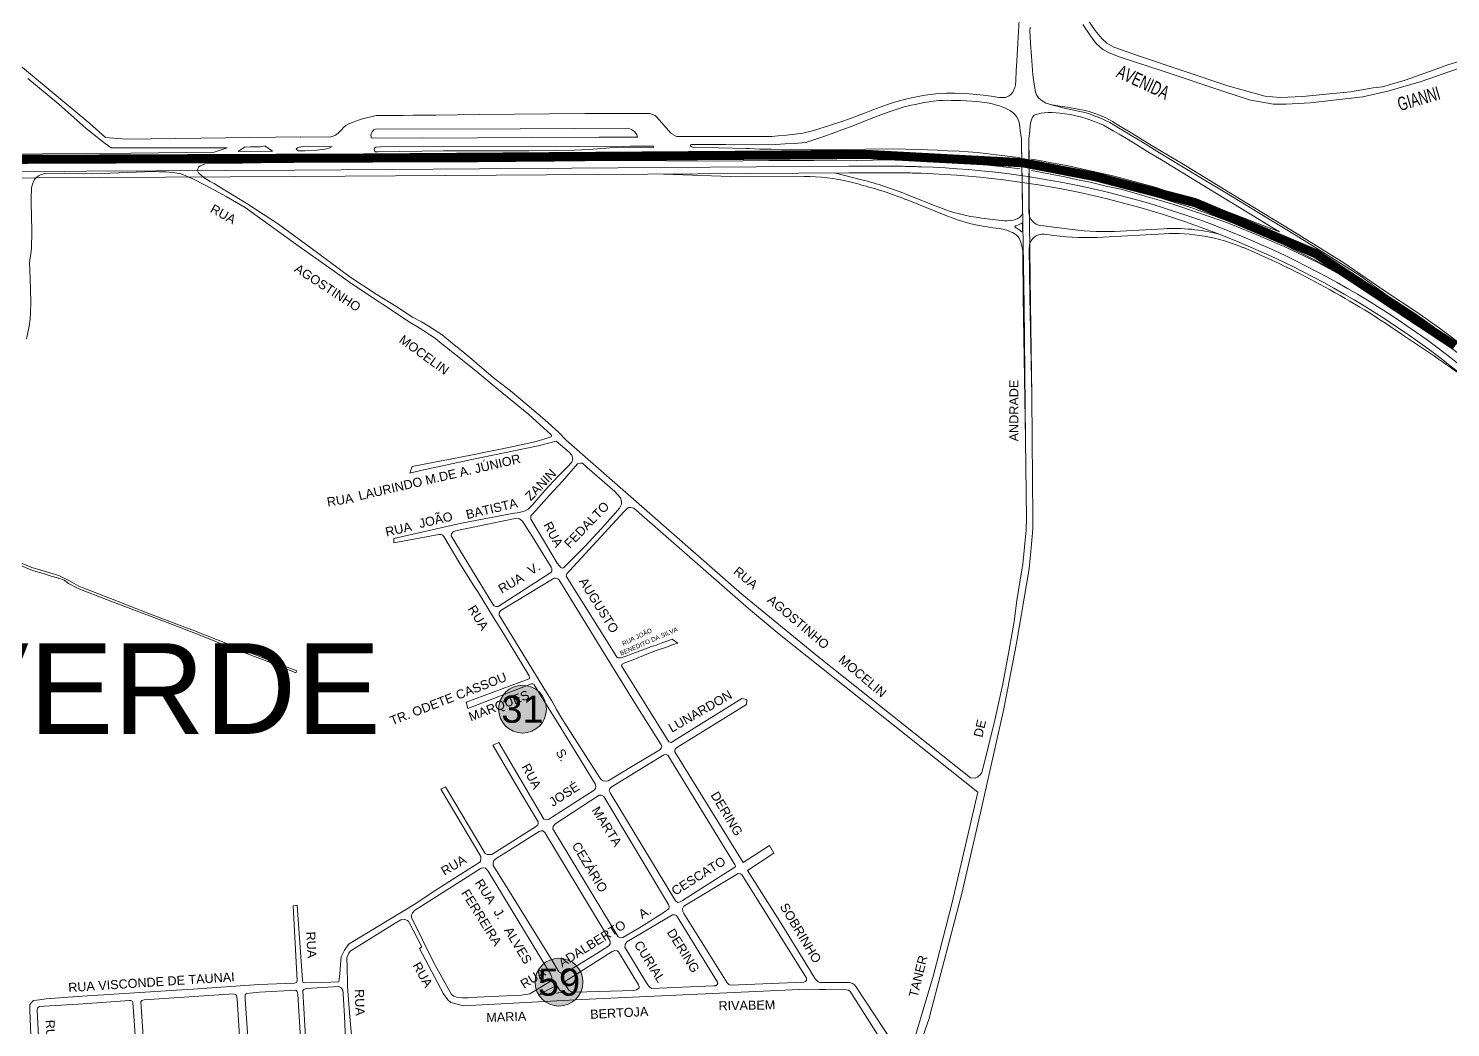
# Model space of a CAD drawing. Header units: millimetres. Extents: x 617885 to 663705, y 7172943 to 7234736.
# Drawn here: x 647845 to 649414, y 7185151 to 7186253 of the extents above; entities that cross this region are included whole.
import ezdxf
from ezdxf.enums import TextEntityAlignment as Align

# ---------------------------------------------------------------- set-up
doc = ezdxf.new("R2010")
doc.units = ezdxf.units.MM
doc.linetypes.add('CONTINUO', pattern=[0])
for name, color, linetype in [('BAIRROS', 12, 'Continuous'), ('Equipamentos Públicos', 171, 'Continuous'), ('Escolas Municipais', 21, 'Continuous')]:
    doc.layers.add(name, color=color, linetype=linetype)
doc.layers.add('TOP_VIAS 10.000', color=7, linetype='Continuous', lineweight=9)
doc.layers.add('VIAS', color=7, linetype='Continuous', lineweight=5)
doc.styles.add('LDUP', font='LDUP.SHX')
doc.styles.get("Standard").update_dxf_attribs({"font": 'arial.ttf'})

msp = doc.modelspace()

# ---------------------------------------------------------------- hatches: boundary and pattern name
at = {"layer": 'Equipamentos Públicos', "true_color": 0xb3b3ff}
h = msp.add_hatch(color=151, dxfattribs=at)
edge = h.paths.add_edge_path()
edge.add_arc((648430.6, 7185201.3), 26.4, 0, 360)
at = {"layer": 'Escolas Municipais'}
h = msp.add_hatch(color=21, dxfattribs=at)
edge = h.paths.add_edge_path()
edge.add_arc((648390.4, 7185502.4), 26.4, 0, 360)

# ---------------------------------------------------------------- linework, layer by layer
at = {"layer": 'BAIRROS', "lineweight": 40, "ltscale": 0.3, "const_width": 10}
for points in [[(646501, 7186020), (646573.1, 7186042.5), (646615.4, 7186054.5), (646711, 7186077), (646760.2, 7186084.8), (646838.1, 7186094.4), (646926.3, 7186101.7), (646998.5, 7186104), (647127.3, 7186104), (647495.6, 7186107.6), (648213.2, 7186110.3), (648770.6, 7186114.3), (648942.2, 7186105.1), (649021.9, 7186089.8), (649132.2, 7186061.2), (649265, 7186005.1), (649419.3, 7185903)], [(649419.3, 7185903), (649265, 7186005.1), (649132.2, 7186061.2), (649021.9, 7186089.8), (648942.2, 7186105.1), (648770.6, 7186114.3), (648213.2, 7186110.3), (647495.6, 7186107.6)]]:
    msp.add_lwpolyline(points, dxfattribs=at)
at = {"layer": 'Equipamentos Públicos', "color": 7, "lineweight": 5}
msp.add_circle((648430.6, 7185201.3), 26.4, dxfattribs=at)
at = {"layer": 'Escolas Municipais', "color": 7, "lineweight": 5}
msp.add_circle((648390.4, 7185502.4), 26.4, dxfattribs=at)
at = {"layer": 'VIAS', "color": 253}
for p, q in [((648764.4, 7186086.3), (648734.6, 7186093.9)), ((648763.1, 7186081), (648751.4, 7186083.9)), ((648941.6, 7186078), (648941.9, 7186050.2)), ((648948.8, 7186078.1), (648949.1, 7186050.6)), ((648813, 7186064.8), (648859.2, 7186046.3)), ((648815, 7186069.9), (648848.5, 7186056.5)), ((648896.9, 7186044), (648918.4, 7186041.3)), ((648962.3, 7186035.8), (648996.7, 7186031.5)), ((649050.1, 7186029.6), (649097.8, 7186032.3)), ((648966.4, 7186026.2), (648976.4, 7186025)), ((649031, 7186023.1), (649098.1, 7186026.8))]:
    msp.add_line(p, q, dxfattribs=at)
at = {"layer": 'VIAS', "color": 253, "flags": 128}
for points in [[(648990, 7186299.4), (648992.4, 7186294.8), (649022.2, 7186251.1)], [(648950.4, 7186254.7), (648950.2, 7186250.1), (648950.3, 7186244.5), (648950.8, 7186236.5), (648951.9, 7186222.6), (648953.5, 7186202.2), (648955.1, 7186189.3), (648956.3, 7186183.2), (648957.4, 7186180.2), (648958.7, 7186178.3), (648960.1, 7186176.4), (648961.7, 7186174.7), (648963.7, 7186173.3), (648965.6, 7186172.3), (648967.8, 7186171), (648969.6, 7186170.3), (648972.6, 7186169.4), (648975.5, 7186168.6), (648978.5, 7186167.8), (648981.3, 7186167.1), (648986.6, 7186165.5), (648996.6, 7186163.5), (649006.9, 7186161.2), (649012.3, 7186160), (649015.8, 7186159), (649019.9, 7186157.4), (649024.3, 7186155.8), (649029.3, 7186153.8), (649033.7, 7186151.8), (649038.2, 7186149.5), (649042, 7186147.3), (649047.9, 7186143.8), (649054.2, 7186139.9), (649062, 7186135.3), (649074.4, 7186127.8), (649093, 7186116), (649117.5, 7186101.3), (649136.8, 7186089.7), (649166.9, 7186071.7), (649202, 7186050.4), (649243.9, 7186024.7), (649279.3, 7186002.9), (649312.9, 7185981.4), (649344.4, 7185958.8), (649374.7, 7185938.9), (649399, 7185921.7), (649429.9, 7185898.7)], [(649430.5, 7186211.6), (649381.7, 7186194.7), (649345, 7186184.2), (649317.5, 7186177.7), (649259.5, 7186171.2), (649232.9, 7186169.7), (649219, 7186169.7), (649202.2, 7186172.5), (649193.7, 7186174.2), (649164.2, 7186183.7), (649095.9, 7186206.5), (649049.6, 7186221.5), (649037.5, 7186226.3), (649030.5, 7186230.1), (649023.3, 7186236.6), (649016.9, 7186245.1), (649008.4, 7186257.7)], [(649022.2, 7186251.1), (649029.6, 7186242.2)], [(649029.6, 7186242.2), (649035.2, 7186237.1)], [(649035.2, 7186237.1), (649042.7, 7186232.6)], [(649042.7, 7186232.6), (649071, 7186222.6)], [(649071, 7186222.6), (649168.4, 7186190), (649209.3, 7186178.7), (649226.3, 7186177.2)], [(649412.2, 7186213.5), (649431.7, 7186219.5)], [(649364, 7186196.2), (649391.1, 7186205.7)], [(649391.1, 7186205.7), (649412.2, 7186213.5)], [(649303.8, 7186183.5), (649328.8, 7186187.7)], [(649328.8, 7186187.7), (649339.2, 7186189)], [(649339.2, 7186189), (649364, 7186196.2)], [(649226.3, 7186177.2), (649251.3, 7186178.2), (649280.7, 7186181.2), (649303.8, 7186183.5)], [(649431.4, 7185900.7), (649400.6, 7185923.7), (649376.1, 7185941), (649345.8, 7185960.9), (649296.5, 7185994.6), (649239.2, 7186030.2), (649187.8, 7186061.6), (649117.4, 7186104.8), (649087, 7186122.6), (649063.6, 7186137.1), (649048.2, 7186146.1), (649041.4, 7186150.5), (649033.8, 7186154.5), (649028.8, 7186156.9), (649024.1, 7186158.7), (649019.6, 7186160.2), (649014.3, 7186161.9), (649009.3, 7186163), (649005.3, 7186164), (648999.7, 7186165), (648991.7, 7186166.5), (648983.1, 7186167.7), (648972.6, 7186169.4)], [(648949.1, 7186127.8), (648949.2, 7186109.7), (648948.8, 7186078.1)], [(648200, 7186114), (648086.1, 7186113.1), (647932, 7186112.3), (647772.9, 7186111.4)], [(648200, 7186108.1), (648086.2, 7186107.2), (647932.1, 7186106.4), (647773, 7186105.5)], [(649425.4, 7185892.9), (649394.8, 7185915.8), (649370.6, 7185932.9), (649340.4, 7185952.7), (649304.9, 7185975.8), (649280.1, 7185989.3), (649262.7, 7185998.7), (649231.5, 7186014.3), (649205, 7186026), (649181.3, 7186035.9), (649153.2, 7186046.7), (649127.8, 7186055.9), (649104.1, 7186063.2), (649084.3, 7186069.2), (649061.1, 7186075.7), (649037.7, 7186081.8), (649012.8, 7186087.2), (648988.4, 7186092.4), (648968.2, 7186096.4), (648951.9, 7186099.2)], [(649347.8, 7185947.8), (649300.9, 7185977.2), (649267.7, 7185995.2), (649230.5, 7186012.7), (649199.6, 7186026), (649168, 7186038.8), (649138.4, 7186049.3), (649108.8, 7186059), (649090.1, 7186064.4), (649077.4, 7186068.3), (649062.3, 7186072.7), (649050.3, 7186075.9), (649034.3, 7186079.4), (649016.6, 7186083.8), (649003.2, 7186086.4), (648988.7, 7186089.6), (648974.8, 7186092.3), (648961.4, 7186094.7), (648952, 7186096.5)], [(648949.5, 7186011.2), (648950.1, 7185957.3), (648952.3, 7185848.7)]]:
    msp.add_lwpolyline(points, dxfattribs=at)
at = {"layer": 'VIAS', "color": 253}
for points in [[(648938.4, 7186262.7), (648937.7, 7186249.5), (648936.6, 7186230.4), (648935.6, 7186216.7), (648935, 7186207)], [(647913.1, 7186148.3), (647838.7, 7186210), (647824.2, 7186220)], [(648935, 7186207), (648934.6, 7186195.7), (648934.1, 7186191.2)], [(648934.1, 7186191.2), (648933.4, 7186188), (648932.6, 7186185.4), (648931.2, 7186182.9), (648929.3, 7186180.7), (648927.2, 7186178.8)], [(648703, 7186127.6), (648711.6, 7186130.3), (648721.7, 7186133.7), (648732.1, 7186137.2), (648742.8, 7186141.3), (648753.9, 7186145.6), (648767.8, 7186151), (648778, 7186155.1), (648787.7, 7186158.8), (648797, 7186162.1), (648804.9, 7186164.7), (648811.3, 7186166.7), (648817.7, 7186168.1), (648825.3, 7186169.8), (648833.6, 7186171.4), (648838.9, 7186172.4), (648843.7, 7186172.9), (648849.8, 7186173.7), (648854.2, 7186173.8), (648858.7, 7186174), (648863.5, 7186173.9), (648868.9, 7186173.7), (648873.9, 7186173.6), (648879.8, 7186173.5), (648885.6, 7186173.2)], [(648840.7, 7186180.4), (648834.1, 7186179.7), (648824.9, 7186177.9), (648815.9, 7186175.8), (648807.9, 7186173.9), (648800.9, 7186172), (648793.2, 7186169.5), (648784.8, 7186166.5)], [(648849.1, 7186181.4), (648840.7, 7186180.4)], [(648858, 7186181.8), (648849.1, 7186181.4)], [(648875.8, 7186181.6), (648867.2, 7186181.8), (648858, 7186181.8)], [(648907.3, 7186178.5), (648899.1, 7186179.6), (648891.3, 7186180.5), (648883.3, 7186181.2), (648875.8, 7186181.6)], [(648885.6, 7186173.2), (648891.7, 7186172.7), (648897.1, 7186172), (648903.1, 7186171.2), (648907.1, 7186170.3), (648909.9, 7186169.6), (648913.2, 7186168.8), (648916.7, 7186167.8), (648920.2, 7186166.5), (648923.4, 7186165.2), (648926.4, 7186163.6), (648928.8, 7186162.3), (648931.4, 7186160.5), (648933.7, 7186158.5), (648935.5, 7186156.2), (648936.8, 7186153.6), (648938.2, 7186149.4), (648938.9, 7186144.9), (648939.5, 7186140.2)], [(648924.8, 7186177.7), (648923.1, 7186177.1), (648920.1, 7186176.9), (648916.4, 7186177), (648907.3, 7186178.5)], [(648927.2, 7186178.8), (648924.8, 7186177.7)], [(648228.9, 7186157.4), (648212.3, 7186153.2), (648198.9, 7186148), (648195.4, 7186146.1)], [(648294.8, 7186157.5), (648269.9, 7186157.6), (648258.6, 7186157.4), (648228.9, 7186157.4)], [(648342.7, 7186158.4), (648294.8, 7186157.5)], [(648459.2, 7186159.6), (648342.7, 7186158.4)], [(648530.7, 7186159.5), (648459.2, 7186159.6)], [(648536.9, 7186157.2), (648530.7, 7186159.5)], [(648538.2, 7186155.8), (648536.9, 7186157.2)], [(648554.1, 7186137.6), (648546.5, 7186146.1), (648538.2, 7186155.8)], [(648767.8, 7186159.8), (648757.1, 7186155.8), (648744.8, 7186151.5), (648729.1, 7186146.1)], [(648777, 7186163.6), (648767.8, 7186159.8)], [(648784.8, 7186166.5), (648777, 7186163.6)], [(647953.1, 7186131.1), (647930.2, 7186132.8), (647913.1, 7186148.3)], [(648190.7, 7186141.3), (648186.8, 7186137.7), (648184.1, 7186135.7), (648181.3, 7186134.3), (648178.8, 7186133.7), (648145.8, 7186133.2), (648145.6, 7186133.3), (648145.6, 7186133.6)], [(648195.4, 7186146.1), (648193.3, 7186144.3), (648190.7, 7186141.3)], [(648517.4, 7186133.3), (648516.5, 7186136), (648513.8, 7186139.4), (648510.6, 7186141.9), (648507, 7186143.3), (648387.6, 7186142.6), (648228.3, 7186142), (648226.5, 7186141.7), (648225.8, 7186141.1), (648224.4, 7186139.2), (648223.5, 7186137.1), (648223.2, 7186135.2), (648223.3, 7186133.9), (648223.4, 7186132.6), (648279.7, 7186132.1), (648401.9, 7186133.1), (648475.1, 7186133.4), (648517.4, 7186133.3)], [(648710.4, 7186140.2), (648699.8, 7186137.8)], [(648729.1, 7186146.1), (648710.4, 7186140.2)], [(648939.5, 7186140.2), (648940.7, 7186131.8), (648940.7, 7186127.3), (648943.7, 7185947.7), (648945.3, 7185800), (648946, 7185740.6), (648946.4, 7185713.6), (648945.9, 7185700), (648944.6, 7185685.2), (648943.3, 7185673.3), (648942.2, 7185662.6), (648935.9, 7185622.3), (648932.7, 7185599.2), (648927.3, 7185567.8)], [(648145.6, 7186133.6), (647953.1, 7186131.1)], [(648560.3, 7186134.2), (648555, 7186137), (648554.1, 7186137.6)], [(648561.8, 7186134), (648560.3, 7186134.2)], [(648656.2, 7186134), (648607.5, 7186133.9), (648563.1, 7186133.9), (648561.8, 7186134)], [(648938.9, 7186110.9), (648931.5, 7186111.7), (648922.6, 7186112.8), (648912.9, 7186113.8), (648904.4, 7186114.9), (648892.3, 7186116.4), (648882, 7186117), (648872, 7186117.8), (648859.3, 7186118.3), (648847.8, 7186118.9), (648837.2, 7186119.4), (648826.6, 7186119.6), (648813.3, 7186120.2), (648792.1, 7186120.3), (648769.1, 7186120), (648746.1, 7186119.9), (648728, 7186119.4), (648708.7, 7186119.4), (648685.7, 7186119.8), (648665.1, 7186120.2), (648652, 7186120.1), (648640.6, 7186120.7), (648637, 7186121), (648606.5, 7186121.7), (648578.9, 7186122.1), (648576.4, 7186123.2), (648575.6, 7186123.8), (648575.6, 7186124.7), (648576.9, 7186125.2), (648614.2, 7186125.1), (648650, 7186124.8), (648669.4, 7186125.4), (648680.1, 7186125.8), (648690.3, 7186126.2), (648703, 7186127.6)], [(648665.3, 7186134.1), (648661.3, 7186134), (648656.2, 7186134)], [(648672.4, 7186134.8), (648665.3, 7186134.1)], [(648699.8, 7186137.8), (648690.8, 7186136.6), (648681.7, 7186135.5), (648672.4, 7186134.8)], [(648940.7, 7186127.3), (648941.6, 7186078)], [(648039.8, 7186088.1), (648036.1, 7186091), (648033, 7186094.1), (648031.9, 7186096.1), (648032, 7186098.5), (648033.2, 7186100.5), (648034.6, 7186101.7), (648040.7, 7186103.9), (648122.4, 7186105.3), (648200, 7186105.6), (648201.8, 7186105.7), (648340.9, 7186106.1), (648425.2, 7186106.7), (648492.8, 7186107.5), (648605.6, 7186107), (648662.2, 7186107.5), (648711.9, 7186107.7), (648737.1, 7186108.1), (648758.6, 7186107.7), (648777.3, 7186107.8), (648791.7, 7186108.3), (648801.4, 7186108), (648814.2, 7186107.7), (648829.9, 7186107.2), (648844.8, 7186106.8), (648859.6, 7186106.2), (648872.1, 7186105.6), (648883.8, 7186104.7), (648900, 7186102.8), (648914.2, 7186101.2), (648927.1, 7186100), (648939.1, 7186098.4)], [(647068, 7186091.6), (648139, 7186097), (648750.3, 7186101.2)], [(647068.1, 7186084.4), (648139.1, 7186089.8), (648750.3, 7186094)], [(648025.9, 7186087.6), (648013.6, 7186092.7), (648004.4, 7186094.5), (647996.9, 7186095.1), (647989.4, 7186095.2), (647983.3, 7186095.4), (647916.4, 7186092.9), (647885.3, 7186093.6), (647863.5, 7186093.4), (647859.3, 7186092.1), (647856.4, 7186090.5), (647854.4, 7186089.2), (647852.3, 7186087), (647850.7, 7186084.3), (647849.6, 7186081.5), (647848.8, 7186077.5), (647848.6, 7186073.8), (647848.4, 7186069), (647848.3, 7186061.7), (647849.2, 7186030), (647848.7, 7186010), (647846.5, 7185994.8), (647847, 7185977.4), (647847.6, 7185964.8), (647847.8, 7185951.2), (647847.6, 7185939.6), (647847.1, 7185932.8)], [(648546, 7186092.6), (648631, 7186089.5), (648701, 7186090)], [(647853.6, 7186088.3), (647852.3, 7186087)], [(648421.7, 7185802.7), (648422.3, 7185803.1), (648422.4, 7185804.2), (648422, 7185805.1), (648397.5, 7185827.5), (648363.6, 7185855), (648341.2, 7185873.8), (648318.8, 7185891.7), (648301.3, 7185905.3), (648294.2, 7185911.1), (648288.1, 7185915.4), (648281.5, 7185919.7), (648273.4, 7185924.8), (648266.3, 7185928.8), (648200, 7185973), (648193, 7185978), (648143.9, 7186012.8), (648084.2, 7186055.7), (648063.3, 7186067.9), (648040.9, 7186079.9), (648025.9, 7186087.6), (648022, 7186089.2)], [(648395.6, 7185838.2), (648377.1, 7185853.6), (648358, 7185868.3), (648345.5, 7185878.8), (648334.6, 7185888.4), (648323.3, 7185897.8), (648313.3, 7185905.7), (648301.7, 7185915.4), (648286.1, 7185925.2), (648278.8, 7185929.5), (648269, 7185934.8), (648250.6, 7185946.8), (648228.9, 7185960.3), (648200, 7185979.3), (648164, 7186005.7), (648121.2, 7186037.3), (648087.2, 7186059.4), (648055.5, 7186078.8), (648050.1, 7186082.1), (648045.7, 7186084.5), (648039.8, 7186088.1), (648038.3, 7186089.3)], [(648942.4, 7186003.6), (648942.9, 7185957.2), (648945.3, 7185800)], [(647846.2, 7185925), (647843.3, 7185910.7)], [(647847.1, 7185932.8), (647846.2, 7185925)], [(648927.3, 7185567.8), (648920.4, 7185530.4), (648911.5, 7185490.3), (648897.5, 7185433.5), (648896.6, 7185431.8), (648895.3, 7185429.9), (648892.7, 7185427.9), (648889.6, 7185426.4), (648884.5, 7185426.7), (648715.8, 7185560.7), (648632.4, 7185629.3), (648530.9, 7185718.2), (648438.4, 7185799.1), (648429.9, 7185807.9), (648414.9, 7185821.4), (648395.6, 7185838.2)], [(647899.1, 7185185.4), (647997.1, 7185191.7), (648014.4, 7185192.9), (648027, 7185193.7), (648099.6, 7185198.5), (648138.7, 7185200.1), (648141, 7185201), (648141.9, 7185202.8), (648137.5, 7185285.6), (648141.9, 7185286.3), (648147.5, 7185203.3), (648148, 7185201.3), (648149.6, 7185200.4), (648169.9, 7185200.8), (648187.7, 7185201.8), (648189, 7185210.5), (648189.4, 7185220.6), (648190.2, 7185229.3), (648193.8, 7185236.7), (648197.9, 7185242.4), (648199, 7185243.5), (648272.7, 7185288), (648292.9, 7185301.5), (648322.2, 7185320.5), (648343.3, 7185333.6), (648344, 7185334.9), (648344.4, 7185337.4), (648344.3, 7185339.7), (648300.4, 7185414), (648305.4, 7185416.8), (648349.2, 7185343.3), (648351.3, 7185342.1), (648353.6, 7185341.9), (648356.3, 7185341.9), (648356.7, 7185342.1), (648405.9, 7185373.4), (648407.1, 7185374.7), (648407.6, 7185376.1), (648407.6, 7185378.1), (648393.3, 7185402.1), (648388.8, 7185409.5), (648357.8, 7185462.8), (648364.2, 7185465.7), (648413.9, 7185381.2), (648415.2, 7185380.5), (648417, 7185380.4), (648419.1, 7185380.7), (648423.4, 7185383.5), (648469.5, 7185413), (648471, 7185414.7), (648471.2, 7185416.6), (648470.6, 7185419.9), (648432.6, 7185481.7), (648427.7, 7185489.5), (648421.6, 7185499.3), (648403.4, 7185529.4), (648403.1, 7185529.7), (648401.9, 7185530.2), (648400.3, 7185530.2), (648330, 7185503.2), (648328.1, 7185510.1), (648397.7, 7185535.7), (648398.2, 7185536.8), (648397.7, 7185539.1), (648378, 7185571.8), (648369.5, 7185585.9), (648358.3, 7185603.6), (648341.9, 7185630.6), (648336, 7185639.4), (648320, 7185664.9), (648303.6, 7185692.8), (648302.2, 7185694.3), (648300.5, 7185694.9), (648298.1, 7185695), (648248.3, 7185685.9), (648248.4, 7185690.7), (648323.2, 7185707.7), (648378.9, 7185718.1), (648387, 7185719.3), (648393.2, 7185721.1), (648396.7, 7185723.1), (648401.8, 7185728), (648415.1, 7185743.6), (648430, 7185759.9), (648439.6, 7185769.4), (648444.6, 7185775), (648445.7, 7185778.5), (648444.7, 7185782.4), (648441.9, 7185786), (648427.5, 7185798.1), (648407.7, 7185793), (648334.3, 7185777.7), (648279.7, 7185765.9), (648265.9, 7185762.7), (648268.5, 7185770), (648333.3, 7185782.5), (648380.6, 7185792.2), (648404, 7185797.1), (648412.6, 7185800), (648421.7, 7185802.7)], [(648816.6, 7185117.7), (648843.9, 7185208.9), (648864.3, 7185289), (648892.7, 7185411), (648673.7, 7185585.2), (648639.6, 7185613.4), (648513, 7185724.2), (648511.8, 7185724.6), (648509.4, 7185724.8), (648507.8, 7185724.8), (648505.7, 7185723.6), (648502.6, 7185720.5), (648442.1, 7185655), (648439.3, 7185651.5), (648438.8, 7185650.4), (648438.5, 7185649.1), (648493.9, 7185560.6), (648494.8, 7185559.4), (648496, 7185559.1), (648498.5, 7185559.1), (648501, 7185559.7), (648506.5, 7185561.7), (648512.2, 7185563.9), (648523.2, 7185567.9), (648532.8, 7185571.4), (648538, 7185573), (648545.2, 7185575.9), (648550.6, 7185577.8), (648555.4, 7185579.7), (648561.9, 7185575.3), (648559.3, 7185574.6), (648555.7, 7185573.3), (648549.1, 7185570.9), (648536.6, 7185566.6), (648519.4, 7185559.7), (648510.6, 7185556.2), (648505.1, 7185554.1), (648502.4, 7185553), (648500.4, 7185552.1), (648499.7, 7185550.2), (648551.8, 7185466.2), (648554.5, 7185465.6), (648632.2, 7185514), (648637.9, 7185513), (648637.5, 7185507.7), (648561.2, 7185460.3), (648559.8, 7185459.5), (648558.8, 7185458.1), (648558.3, 7185457.1), (648558.3, 7185455.2), (648633.8, 7185333.4), (648662.9, 7185351.9), (648667.8, 7185343.6), (648638.5, 7185324.3), (648674, 7185268.9), (648703.1, 7185221.8), (648713.4, 7185205.1), (648714.8, 7185203.3), (648716.4, 7185201.8), (648718.5, 7185201), (648748.4, 7185200.9), (648751.6, 7185200.9), (648754.5, 7185199.9), (648756.6, 7185198.4), (648758.2, 7185196.6), (648809.8, 7185117.9)], [(647830.3, 7185666.3), (647848.9, 7185658.8), (647878.9, 7185649.9), (647890.4, 7185643.9), (647900.9, 7185638.2), (647908.2, 7185635.3), (647920.6, 7185630.4), (647950.8, 7185618.7), (647951.8, 7185618.3), (647984.7, 7185605.2), (648028.4, 7185588.7), (648077, 7185569.7), (648114.3, 7185554.9), (648141.3, 7185544.8), (648140.4, 7185542.5), (648106.5, 7185555.9), (648066.5, 7185571), (648035.3, 7185583.6), (647998.2, 7185597.8), (647967, 7185609.9), (647931.4, 7185623.5), (647900.8, 7185635), (647889.4, 7185641), (647884.6, 7185644.8), (647879.2, 7185646.7), (647878.5, 7185646.7), (647870.3, 7185649), (647861.5, 7185651.9), (647850.8, 7185655.1), (647832.9, 7185662.2)], [(647847.9, 7185142.4), (647846.7, 7185169.9), (647846.9, 7185176.1), (647847.8, 7185178.1), (647850.9, 7185180.9), (647857.4, 7185181.9), (647864.7, 7185183), (647899.1, 7185185.4)]]:
    msp.add_lwpolyline(points, dxfattribs=at)
at = {"layer": 'VIAS', "color": 253, "ltscale": 0.3}
for points in [[(647844.7, 7186198.1), (647878.9, 7186169.9), (647909, 7186143), (647930, 7186126.2), (647936.7, 7186121.6), (648013.2, 7186121.6), (648064.4, 7186121.6), (648050, 7186116.6), (647958.1, 7186115.8), (647812, 7186114.6)], [(648202, 7185138.7), (648200, 7185163), (648197.2, 7185196.6), (648197.4, 7185203.8), (648196.9, 7185213.3), (648196.8, 7185217.4), (648196.7, 7185228.2), (648198.7, 7185233.2), (648200.4, 7185235.5), (648249.9, 7185266.3), (648256.1, 7185270.1), (648260.5, 7185270.4), (648263.5, 7185269.3), (648264.9, 7185267.9), (648279.2, 7185240.3), (648276.7, 7185238.5), (648303.2, 7185188.5), (648307.8, 7185181.9), (648311.4, 7185178.9), (648325.1, 7185175.3), (648455.7, 7185182.3), (648703.5, 7185193.4), (648718.2, 7185193.2), (648724.5, 7185193.3), (648747.6, 7185192.7), (648749.9, 7185192.5), (648751.8, 7185191), (648753.4, 7185188.7)], [(648753.4, 7185188.7), (648806.9, 7185104.2), (648807.7, 7185103.5), (648808.8, 7185100.6), (648809.1, 7185098), (648808.9, 7185094), (648798.8, 7185063.7), (648793.1, 7185042.8), (648788.3, 7185022.8), (648787.3, 7185020.7), (648785.6, 7185019.5), (648783.6, 7185019)]]:
    msp.add_lwpolyline(points, dxfattribs=at)
at = {"layer": 'VIAS', "color": 253, "linetype": 'CONTINUO', "ltscale": 0.3}
msp.add_lwpolyline([(648829.9, 7185135.1), (648839.1, 7185161.2), (648840, 7185166), (648875.2, 7185299), (648895.9, 7185389.7), (648921.5, 7185502.9), (648935.5, 7185575.3), (648949.3, 7185657.2), (648950.8, 7185672.6), (648951.9, 7185684.3), (648953.2, 7185701.4), (648953.2, 7185713.2), (648952.6, 7185800), (648952.3, 7185848.7), (648950.8, 7185949.4), (648949.5, 7186068.4), (648949.1, 7186127.8), (648949.1, 7186131.9), (648950, 7186140.1), (648950.6, 7186146.1), (648951.2, 7186150.4), (648952.1, 7186153.5), (648953.1, 7186155.5), (648954.9, 7186157.5), (648956.9, 7186158.5), (648959.5, 7186159.2), (648962.4, 7186159.7), (648965.8, 7186160.2), (648970.3, 7186160.5), (648974.8, 7186160.4), (648979.1, 7186160.2), (648983.2, 7186159.7), (648988.8, 7186158.9), (648995, 7186158.2), (649000.6, 7186156.8), (649005.8, 7186155.8), (649010.9, 7186154.3), (649016.1, 7186152.6), (649021.4, 7186150.7), (649027.1, 7186148.5), (649031.4, 7186146.5), (649035.7, 7186144.1), (649042.1, 7186140.3), (649048.8, 7186136.7), (649058.4, 7186130.9), (649069.4, 7186124.1), (649080.4, 7186117.3), (649095.3, 7186108.3), (649141.1, 7186080.2), (649198.2, 7186045.4), (649210.7, 7186037.9), (649225.6, 7186028.9), (649176.4, 7186048.2), (649138.9, 7186062.1), (649100.2, 7186074.3), (649088.4, 7186078.1), (649073.2, 7186082.3), (649057.2, 7186086.7), (649041.5, 7186090.8), (649023.5, 7186094.8), (649007.1, 7186098.5), (648990.9, 7186102), (648975.8, 7186104.8), (648960.7, 7186107.7), (648951.8, 7186109.2)], dxfattribs=at)
at = {"layer": 'VIAS', "color": 253, "flags": 128}
for points in [[(648076.6, 7186117.7), (648114.5, 7186117.9), (648106, 7186123.6), (648100.8, 7186122.7), (648095.1, 7186122.8), (648090.3, 7186122.8), (648083.8, 7186122.4)], [(648180.3, 7186123), (648177.9, 7186121.5), (648172.1, 7186120.2), (648163.4, 7186118.9), (648150.7, 7186118.2), (648143.4, 7186118.4), (648141.2, 7186119.5), (648140.8, 7186120.5), (648142.1, 7186121.4), (648144.4, 7186122.2), (648145.8, 7186122.7)]]:
    msp.add_lwpolyline(points, close=True, dxfattribs=at)
at = {"layer": 'VIAS', "color": 253}
for points in [[(648227, 7186121.3), (648228.4, 7186122.4), (648233.7, 7186122.6), (648295.3, 7186123.1), (648393.4, 7186122.8), (648509.5, 7186123.5), (648534.9, 7186123.4), (648534.9, 7186122.1), (648501.4, 7186122.3), (648486.8, 7186121.4), (648464, 7186119.6), (648447.7, 7186119), (648428.2, 7186118.7), (648397.8, 7186118.1), (648303.3, 7186118.1), (648231.2, 7186117.3), (648228.1, 7186117.3), (648227.1, 7186118.1), (648226.6, 7186119.4)], [(648399.5, 7185713.5), (648399.7, 7185715.7), (648401.6, 7185717.9), (648420.3, 7185738.3), (648434.4, 7185754), (648450.9, 7185773.1), (648454.2, 7185773.9), (648456.5, 7185773.8), (648461.7, 7185769.1), (648492.1, 7185742.5), (648498.6, 7185735.5), (648499.7, 7185731.4), (648499.5, 7185728.5), (648497.5, 7185724.2), (648493.1, 7185718.9), (648477.6, 7185701.6), (648459.2, 7185681.8), (648435.6, 7185658.4), (648434, 7185657.9), (648432.5, 7185658.5), (648428.6, 7185663.6), (648414.6, 7185687), (648399.6, 7185711.8)], [(648357.5, 7185618.1), (648359, 7185616.3), (648360.9, 7185615.5), (648363.5, 7185615.8), (648421.7, 7185653.3), (648422.7, 7185654.5), (648422.8, 7185656.1), (648422.7, 7185657.4), (648422, 7185659.1), (648401.2, 7185692.3), (648391.6, 7185707.9), (648390.4, 7185709.9), (648386.9, 7185712.2), (648384, 7185713), (648316.5, 7185699.2), (648314, 7185697.9), (648312.1, 7185695.8), (648311.7, 7185693.6)], [(648512.8, 7185440.1), (648541.8, 7185457.7), (648543.5, 7185459.2), (648543.9, 7185461.1), (648543.3, 7185462.9), (648515.9, 7185506.9), (648487.7, 7185552.1), (648457.2, 7185601.8), (648430.5, 7185645.3), (648429.5, 7185646.2), (648428.3, 7185646.6), (648426.7, 7185646.8), (648425.4, 7185646.7), (648367.7, 7185612), (648365.8, 7185610.4), (648364.7, 7185608.5), (648364.7, 7185606), (648415.9, 7185522.5), (648422.8, 7185511.4), (648428, 7185502), (648433.9, 7185492), (648460, 7185451.2), (648475.7, 7185426.6), (648477, 7185424.7), (648479.3, 7185423.3), (648482.4, 7185422.8), (648485, 7185423.4)], [(648485.8, 7185412.3), (648486.6, 7185414.7), (648488.1, 7185416.4), (648546.3, 7185452.1), (648548.9, 7185452.3), (648550.6, 7185451.6), (648625.1, 7185330.3), (648625.5, 7185329), (648624.6, 7185328), (648566.8, 7185291.4), (648564.3, 7185289.8), (648561.7, 7185289.3), (648559.3, 7185291), (648486.9, 7185410.2)], [(648501.1, 7185250.7), (648499.5, 7185250.3), (648497.5, 7185250.4), (648495.9, 7185251.4), (648423.7, 7185370.5), (648424.1, 7185373), (648426.1, 7185375.6), (648475.1, 7185407.4), (648477.6, 7185407.7), (648479.9, 7185406), (648551.4, 7185287.1), (648552, 7185284.2), (648551.8, 7185282.3), (648549.7, 7185280.5), (648543.2, 7185276.3), (648518.7, 7185260.7)], [(648358, 7185330.1), (648358, 7185332.7), (648358.9, 7185335.3), (648362.3, 7185338.5), (648371.8, 7185344.4), (648408.9, 7185367.4), (648411.1, 7185368.1), (648412.9, 7185368.2), (648415, 7185366.2), (648477, 7185263.3), (648486.8, 7185247.2), (648487.2, 7185245.2), (648487.1, 7185243.4), (648485.7, 7185241.2), (648472.3, 7185232.9), (648453.4, 7185221), (648437.2, 7185211.2), (648435.2, 7185210.7), (648432.8, 7185211), (648430.6, 7185212.7), (648424.1, 7185223.3), (648373.3, 7185305.3)], [(648318.8, 7185184.3), (648314.7, 7185185.7), (648312.2, 7185187.7), (648292.2, 7185223.2), (648267.9, 7185272.7), (648268, 7185274.9), (648269.1, 7185277.8), (648271.3, 7185280.2), (648344.8, 7185326.9), (648347.4, 7185327.4), (648349.7, 7185326.9), (648352.6, 7185323.6), (648416.8, 7185217.4), (648421.2, 7185210.3), (648422.7, 7185206.5), (648422.4, 7185202.9), (648420.3, 7185201.5), (648398.4, 7185188.4), (648393.9, 7185187.7), (648389.2, 7185186.9), (648340.1, 7185184.6), (648330, 7185183.9), (648324.2, 7185183.8)], [(648703.8, 7185205.5), (648632.8, 7185319.2), (648631, 7185320.9), (648628.3, 7185321.1), (648568.3, 7185284.9), (648566.8, 7185282.1), (648567.1, 7185279.1), (648568.2, 7185277), (648616.1, 7185200.4), (648617.9, 7185198.6), (648619.4, 7185198.1), (648700.9, 7185201.2), (648702.7, 7185202.1), (648703.8, 7185203.4)], [(648603.6, 7185197.3), (648605.2, 7185198.6), (648605.8, 7185199.7), (648605.5, 7185201.2), (648560.1, 7185274.9), (648558.2, 7185275.7), (648555.8, 7185275.6), (648505.4, 7185245.7), (648503.6, 7185242.9), (648503.2, 7185240), (648526.3, 7185201.7), (648529.5, 7185197.2), (648531.2, 7185195.3), (648532.9, 7185194.3), (648600.9, 7185197.1)], [(648444.9, 7185190.4), (648441.3, 7185192.4), (648438.5, 7185197), (648437.8, 7185202.4), (648489.1, 7185234.9), (648492.1, 7185236), (648494.7, 7185235.7), (648496.3, 7185234.6), (648518.2, 7185198.4), (648519.2, 7185196.8), (648519, 7185195.1), (648518, 7185194), (648516.2, 7185192.7), (648513.2, 7185191.9), (648448.6, 7185190.2)], [(648082, 7185085), (648083.9, 7185055.2), (648085.1, 7185035.3), (648084.7, 7185033.9), (648083.9, 7185033.1), (648081.1, 7185032.5), (648054, 7185030.7), (647983.2, 7185025.8), (647981.4, 7185026.2), (647980.1, 7185027.3), (647979.6, 7185029.4), (647973.6, 7185116.1), (647972.6, 7185130.6), (647969.3, 7185179.5), (647970.4, 7185180.9), (647972.8, 7185181.8), (648071.9, 7185188.2), (648073.7, 7185187.7), (648074.7, 7185186.5), (648075.5, 7185182.4), (648079.4, 7185124.1), (648080.3, 7185110.1)], [(648140.2, 7185192.4), (648141.9, 7185191), (648142.4, 7185188), (648143.2, 7185175.5), (648150.7, 7185055.9), (648151.7, 7185041.1), (648151.2, 7185038.9), (648149.2, 7185037), (648146.4, 7185035.7), (648099, 7185032.9), (648096.1, 7185032.9), (648094.7, 7185034.1), (648094.2, 7185036), (648090.9, 7185085.6), (648087.9, 7185129.8), (648084.3, 7185182.4), (648084.3, 7185187.4), (648085.8, 7185188.9), (648100.3, 7185190.3)], [(648199.9, 7185044.8), (648199.2, 7185041.9), (648196.6, 7185040.2), (648160.3, 7185036.7), (648157.9, 7185037.4), (648156.9, 7185038.8), (648148.1, 7185191.7), (648149.1, 7185193.2), (648151.5, 7185194.4), (648187.8, 7185196.4), (648190, 7185195.5), (648192, 7185192.4), (648192.6, 7185188.5), (648193.8, 7185163.8), (648195, 7185137.8)], [(648427.9, 7185197.7), (648429.8, 7185195), (648431.3, 7185192.8), (648434.5, 7185190), (648408.2, 7185187.8)], [(647864.3, 7185020.7), (647864.9, 7185019), (647867, 7185017.7), (647872.5, 7185018.1), (647884.9, 7185018.9), (647898.8, 7185019.9), (647968.3, 7185024.6), (647969.6, 7185025.1), (647970.3, 7185026.2), (647970.6, 7185028.7), (647964, 7185127.8), (647960.6, 7185178.7), (647959.8, 7185180.2), (647958.4, 7185180.9), (647956.8, 7185181.2), (647900.2, 7185177), (647862.6, 7185174.7), (647857.4, 7185174.5), (647855.3, 7185173.1), (647854.8, 7185170.4), (647856.2, 7185141.5)]]:
    msp.add_lwpolyline(points, close=True, dxfattribs=at)
for points in [[(648750.3, 7186101.2, -0.000066), (648758.3, 7186101.2, -0.000299), (648766.3, 7186101.3, -0.000498), (648774.3, 7186101.3, -0.000697), (648782.3, 7186101.3, -0.000896), (648790.3, 7186101.3, -0.001096), (648798.3, 7186101.3, -0.001295), (648806.4, 7186101.2, -0.001494), (648814.4, 7186101.1, -0.001693), (648822.4, 7186100.9, -0.001926), (648830.4, 7186100.6, -0.001926)], [(648750.3, 7186094, -0.000066), (648758.3, 7186094, -0.000299), (648766.3, 7186094.1, -0.000498), (648774.3, 7186094.1, -0.000697), (648782.3, 7186094.1, -0.000896), (648790.3, 7186094.1, -0.001096), (648798.3, 7186094.1, -0.001295), (648806.3, 7186094, -0.001494), (648814.3, 7186093.9, -0.001693), (648822.2, 7186093.7, -0.001926), (648830.2, 7186093.5, -0.001926)], [(648931.7, 7186041.7, 0.181818), (648940.8, 7186047, -0.181818)], [(648932.8, 7186027, 0.097974), (648916.2, 7186032.5), (648909.3, 7186033.4)], [(648918.4, 7186041.3, 0.074442), (648931.7, 7186041.7, -0.074442)], [(648940.4, 7186029.3, 0.668388), (648942.1, 7186030.1), (648942.1, 7186037.4)]]:
    msp.add_lwpolyline(points, format="xyb", dxfattribs=at)
for centre, radius, start, end in [((648797.2, 7185093.6), 1000.4, 40.7839, 88.1103), ((648797.2, 7185093.6), 1007.6, 40.7839, 88.1103), ((648702.4, 7185890), 200, 75.807, 90.393), ((648665.7, 7185695.8), 397.2, 68.2356, 75.807), ((648665.7, 7185695.8), 402.8, 68.2356, 75.807), ((648921.4, 7186239), 196.5, 248.2356, 262.8369), ((648934.7, 7186235.3), 203.5, 248.2356, 262.8369), ((648936.9, 7186050.2), 5, 321.0853, 0.5937), ((648964.1, 7186050.7), 15, 180.5937, 262.8369), ((648934.6, 7186034.6), 1, 103.9591, 242.815), ((648910.6, 7185987.9), 51.5, 60.4544, 62.815), ((648929.1, 7186056.4), 21.5, 283.9591, 301.9716), ((648925.4, 7186014), 21.5, 45.5605, 60.4544), ((648941.1, 7186037.3), 1, 0.5937, 121.9716), ((649033.7, 7186325.7), 296.5, 262.8369, 273.1685), ((649109, 7185829.8), 202.8, 75.8332, 93.1685), ((648925.4, 7186014), 15, 21.1985, 60.4544), ((648897.4, 7186003.1), 45, 0.5935, 21.1985), ((648964.5, 7186011.4), 15, 82.8369, 180.5937), ((649014.3, 7186326.1), 303.5, 262.8369, 273.1685), ((649109, 7185829.8), 197.2, 67.0464, 93.1685), ((648797.2, 7185093.6), 996.8, 55.5311, 67.0464), ((647077.9, 7182515.1), 4095.9, 54.9296, 56.1176)]:
    msp.add_arc(centre, radius, start, end, dxfattribs=at)

# ---------------------------------------------------------------- texts
at = {"layer": 'BAIRROS', "lineweight": 40, "ltscale": 0.3}
msp.add_text('OURO VERDE', height=100, dxfattribs=at).set_placement((647294.7, 7185475.1))
at = {"layer": 'Equipamentos Públicos', "color": 7}
msp.add_text('59', height=30, dxfattribs=at).set_placement((648430.6, 7185201.3), align=Align.MIDDLE_CENTER)
at = {"layer": 'Escolas Municipais', "color": 7}
msp.add_text('31', height=30, dxfattribs=at).set_placement((648390.4, 7185502.4), align=Align.MIDDLE_CENTER)
at = {"layer": 'TOP_VIAS 10.000', "color": 251, "style": 'LDUP'}
for s, height, rotation, width, p in [('AVENIDA', 15, 334.8788, 0.69, (649044.4, 7186200.2)), ('GIANNI', 15, 16.4507, 0.69, (649358.4, 7186161.9)), ('RUA', 10, 331, 1.04, (648044.9, 7186051.2)), ('AGOSTINHO', 10, 327, 1.04, (648137.7, 7185985.8)), ('MOCELIN', 10, 324, 1.04, (648253.3, 7185907.8)), ('ANDRADE', 10, 90, 1.04, (648937.5, 7185797.8)), ('LAURINDO M.DE A. JÚNIOR', 10, 13.0915, 1.04, (648210.7, 7185732.7)), ('ZANIN', 10, 45.9066, 1.04, (648399.4, 7185731.5)), ('RUA', 10, 9, 1.04, (648175.4, 7185725.8)), ('BATISTA', 10, 13.3784, 1.04, (648329.3, 7185711.9)), ('JOÃO', 10, 13.2317, 1.04, (648277.3, 7185702)), ('FEDALTO', 10, 46, 1.04, (648442.4, 7185679.2)), ('RUA', 10, 12.7151, 1.04, (648240.3, 7185692.8)), ('RUA', 10, 298, 1.04, (648413.1, 7185705.8)), ('V.', 10, 32, 1.04, (648400, 7185650)), ('RUA     AGOSTINHO     MOCELIN', 10, 319.9464, 1.04, (648622.2, 7185652.8)), ('RUA', 10, 30, 1.04, (648367.3, 7185629.7)), ('AUGUSTO', 10, 302, 1.04, (648452.2, 7185643.5)), ('RUA', 10, 302, 1.04, (648329.6, 7185613.1)), ('BENEDITO DA SILVA', 5, 23.4282, 1.04, (648499.1, 7185561.3)), ('RUA JOÃO', 5, 25.7507, 1.04, (648501.7, 7185572.1)), ('TR. ODETE CASSOU', 10, 21.2403, 1.04, (648246.5, 7185484.4)), ('MARQUES', 10, 21.2403, 1.04, (648333.3, 7185488.8)), ('LUNARDON', 10, 30, 1.04, (648555.1, 7185476.2)), ('DE', 10, 77, 1.04, (648897.6, 7185470.6)), ('S.', 10, 300, 1.04, (648426.6, 7185455)), ('RUA', 10, 298, 1.04, (648389, 7185439)), ('JOSÉ', 10, 33, 1.04, (648423.8, 7185394.5)), ('DERING', 10, 301, 1.04, (648597.5, 7185407.7)), ('MARTA', 10, 302, 1.04, (648466.3, 7185391)), ('CEZÁRIO', 10, 301, 1.04, (648444.4, 7185352.1)), ('RUA', 10, 31, 1.04, (648304.3, 7185318.4)), ('CESCATO', 10, 32, 1.04, (648558.7, 7185296.4)), ('RUA', 10, 303, 1.04, (648337.4, 7185310.9)), ('FERREIRA', 10, 302, 1.04, (648322.3, 7185299.7)), ('J.', 10, 302, 1.04, (648358, 7185278.6)), ('A.', 10, 32, 1.04, (648522.3, 7185270.7)), ('SOBRINHO', 10, 301, 1.04, (648673.9, 7185284.7)), ('ADALBERTO', 10, 32, 1.04, (648434.1, 7185217.2)), ('DERING', 10, 302, 1.04, (648549.2, 7185256.3)), ('RUA', 10, 273, 1.04, (648151.7, 7185256.8)), ('ALVES', 10, 301, 1.04, (648369.7, 7185258.5)), ('CURIAL', 10, 302, 1.04, (648513, 7185242.9)), ('TANER', 10, 76, 1.04, (648826, 7185183.7)), ('RUA', 10, 300, 1.04, (648268.5, 7185219.7)), ('RUA', 10, 32, 1.04, (648392, 7185193.7)), ('RUA VISCONDE DE TAUNAI', 10, 3.7317, 1.04, (647889.5, 7185190.3)), ('RUA', 10, 272, 1.04, (648205.3, 7185193.4)), ('MARIA', 10, 2, 1.04, (648350.6, 7185157.3)), ('BERTOJA', 10, 3, 1.04, (648465.3, 7185160.7)), ('RIVABEM', 10, 1, 1.04, (648606.7, 7185170.2)), ('RUA', 10, 273, 1.04, (647864.1, 7185159.5))]:
    msp.add_text(s, height=height, rotation=rotation, dxfattribs=dict(at, width=width)).set_placement(p)

doc.saveas('drawing.dxf')
